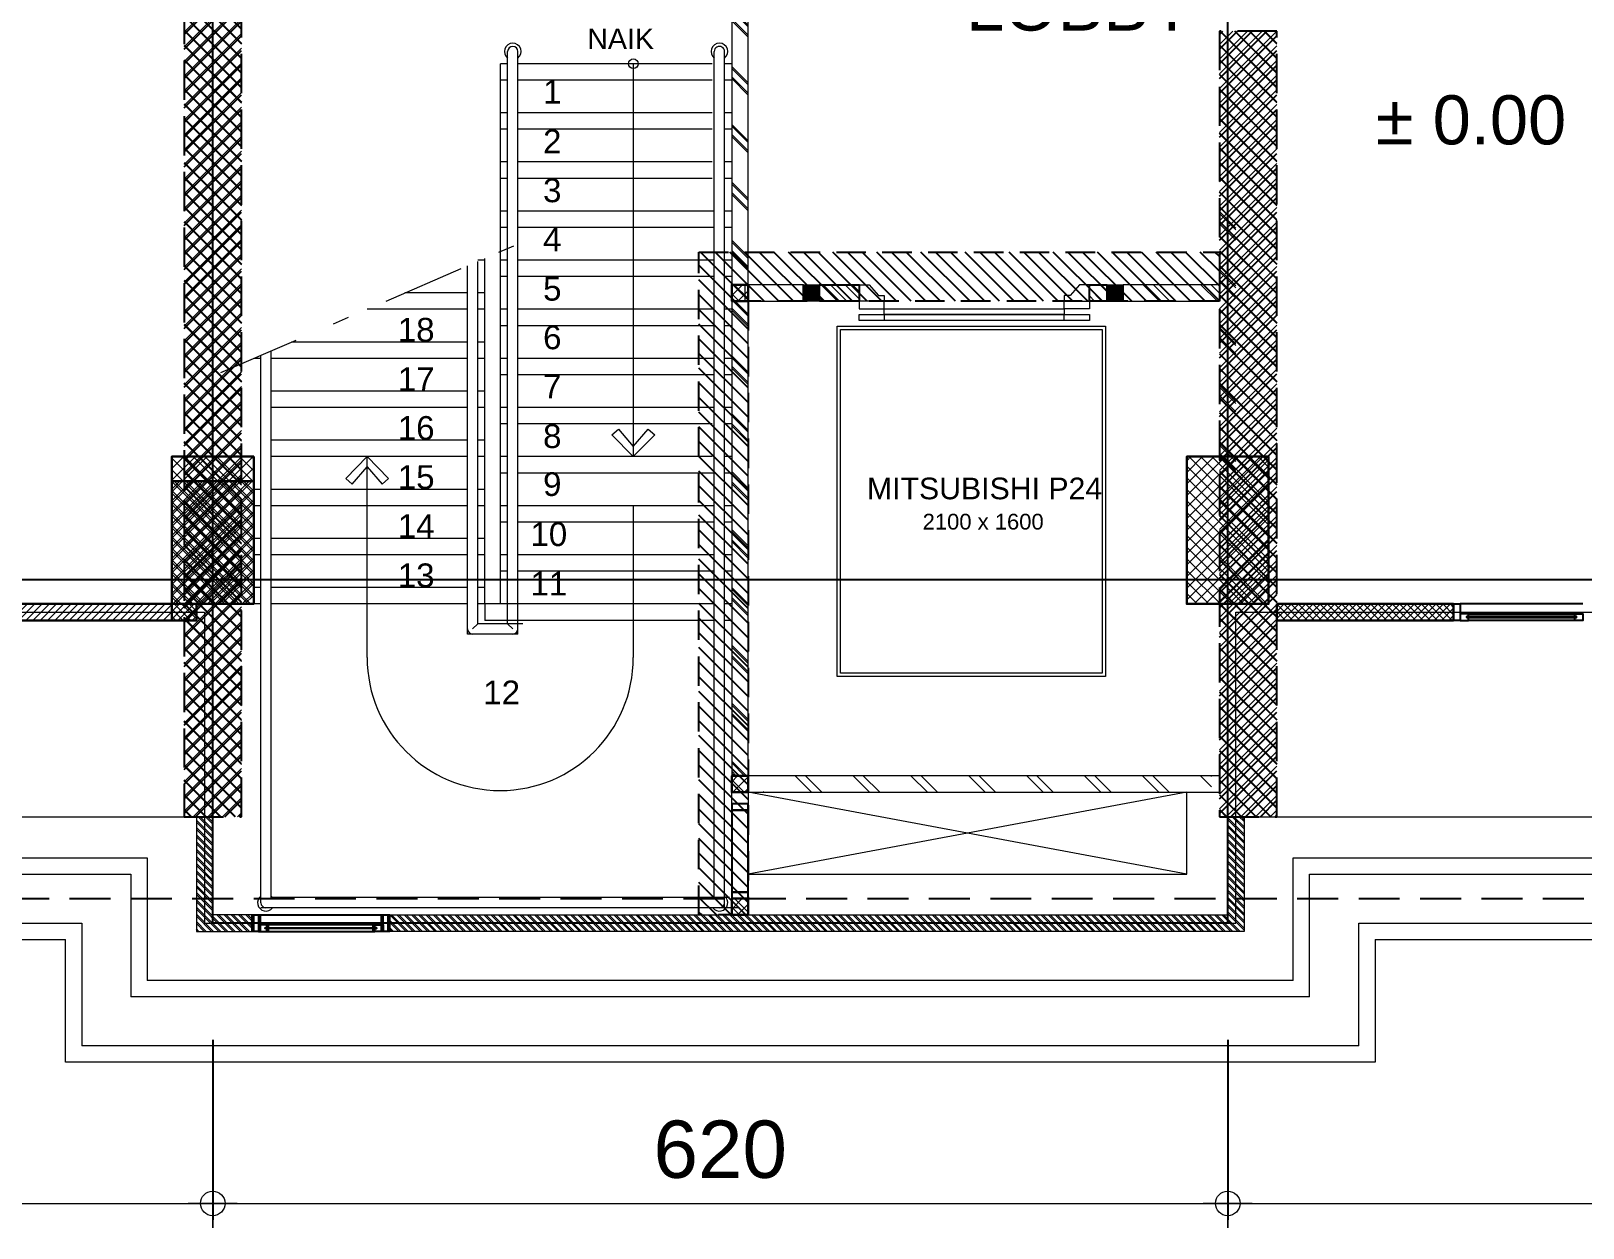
# Model space of a CAD drawing. Header units: inches. Extents: x -1 to 125, y -2 to 87.
# Drawn here: x 20.39 to 29.87, y 12.75 to 20.07 of the extents above; entities that cross this region are included whole.
import ezdxf
from ezdxf.enums import TextEntityAlignment as Align

# ---------------------------------------------------------------- set-up
doc = ezdxf.new("R2010")
doc.units = ezdxf.units.IN
doc.header["$MEASUREMENT"] = 0
for name, pattern in [('$0$HIDDEN', [0.375, 0.25, -0.125]), ('ACAD_ISO02W100', [15, 12, -3]), ('DASHDOT', [1, 0.5, -0.25, 0, -0.25])]:
    doc.linetypes.add(name, pattern=pattern)
doc.layers.get('defpoints').update_dxf_attribs({"color": 1})
for name, color, linetype, lineweight in [('ars', 11, 'Continuous', 0), ('ars @ 1', 11, 'Continuous', 0), ('ARSIR @ 1', 31, 'Continuous', 5), ('ARSIR KOLOM @ 1', 8, 'Continuous', 13), ('KOL', 1, 'Continuous', 30), ('KOLOM', 4, 'Continuous', 9), ('lan', 7, 'Continuous', 15), ('LIFT', 15, 'Continuous', 15), ('NOT', 7, 'Continuous', 20), ('SANITAIR', 15, 'Continuous', 9), ('Stair', 7, 'Continuous', 15), ('tem', 5, 'Continuous', 20), ('u', 6, 'Continuous', 20)]:
    doc.layers.add(name, color=color, linetype=linetype, lineweight=lineweight)
doc.layers.add('as', color=1, linetype='Continuous', plot=False)
doc.layers.add('dinding', color=3, linetype='Continuous')
doc.layers.add('Kusen', color=30, linetype='Continuous')
doc.layers.add('POLYLINE TPAK', color=4, linetype='Continuous', lineweight=20, plot=False)
doc.styles.add('RM25', font='arial.ttf')
doc.styles.get("Standard").update_dxf_attribs({"font": 'arial.ttf'})
doc.dimstyles.new('sk-100', dxfattribs={"dimtxt": 0.35, "dimasz": 0.15, "dimexe": 0.1, "dimexo": 0, "dimgap": 0.15, "dimtad": 1, "dimdec": 0, "dimlfac": 100, "dimzin": 0, "dimdsep": 46, "dimtxsty": 'Standard', "dimblk": 'BULAT', "dimcen": 0.09, "dimclrd": 256, "dimclre": 256, "dimclrt": 256, "dimadec": 0, "dimazin": 0, "dimtfac": 1, "dimtdec": 0, "dimtofl": 0, "dimtmove": 0, "dimatfit": 3, "dimldrblk": 'BULAT', "dimfxl": 1, "dimtolj": 1, "dimtzin": 0, "dimlwd": -1, "dimarcsym": 0})
pattern_1 = [(225, (0.55, -51.300008), (0.022097087, -0.022097087), [])]

# ---------------------------------------------------------------- blocks, each defined once
blk = doc.blocks.new('BULAT')
for p, q in [((0, -1), (0, 1)), ((-1, 0), (1, 0))]:
    blk.add_line(p, q)
blk.add_circle((0, 0), 0.5)
blk = doc.blocks.new('*D43')
at = {"layer": 'defpoints', "color": 0}
for p in [(15.3023, 13.9042), (21.5023, 13.9042), (21.5023, 12.9042)]:
    blk.add_point(p, dxfattribs=at)
at = {"layer": 'u', "lineweight": -2}
for p, q in [((15.3023, 13.9042), (15.3023, 12.8042)), ((21.5023, 13.9042), (21.5023, 12.8042))]:
    blk.add_line(p, q, dxfattribs=at)
at = {"layer": 'u'}
blk.add_line((15.4523, 12.9042), (21.3523, 12.9042), dxfattribs=at)
at = {"layer": 'u', "xscale": 0.15, "yscale": 0.15, "zscale": 0.15, "rotation": 180}
blk.add_blockref('BULAT', (15.3023, 12.9042), dxfattribs=at)
at = {"layer": 'u', "xscale": 0.15, "yscale": 0.15, "zscale": 0.15}
blk.add_blockref('BULAT', (21.5023, 12.9042), dxfattribs=at)
at = {"layer": 'u', "insert": (18.4023, 13.2329), "char_height": 0.35, "attachment_point": 5}
blk.add_mtext('\\A1;620', dxfattribs=at)
blk = doc.blocks.new('*D44')
at = {"layer": 'defpoints', "color": 0}
for p in [(21.5023, 13.9042), (27.7023, 13.9042), (27.7023, 12.9042)]:
    blk.add_point(p, dxfattribs=at)
at = {"layer": 'u', "lineweight": -2}
for p, q in [((21.5023, 13.9042), (21.5023, 12.8042)), ((27.7023, 13.9042), (27.7023, 12.8042))]:
    blk.add_line(p, q, dxfattribs=at)
at = {"layer": 'u'}
blk.add_line((21.6523, 12.9042), (27.5523, 12.9042), dxfattribs=at)
at = {"layer": 'u', "xscale": 0.15, "yscale": 0.15, "zscale": 0.15, "rotation": 180}
blk.add_blockref('BULAT', (21.5023, 12.9042), dxfattribs=at)
at = {"layer": 'u', "xscale": 0.15, "yscale": 0.15, "zscale": 0.15}
blk.add_blockref('BULAT', (27.7023, 12.9042), dxfattribs=at)
at = {"layer": 'u', "insert": (24.6023, 13.2329), "char_height": 0.35, "attachment_point": 5}
blk.add_mtext('\\A1;620', dxfattribs=at)
blk = doc.blocks.new('*D45')
at = {"layer": 'defpoints', "color": 0}
for p in [(27.7023, 13.9042), (33.9023, 13.9042), (33.9023, 12.9042)]:
    blk.add_point(p, dxfattribs=at)
at = {"layer": 'u', "lineweight": -2}
for p, q in [((27.7023, 13.9042), (27.7023, 12.8042)), ((33.9023, 13.9042), (33.9023, 12.8042))]:
    blk.add_line(p, q, dxfattribs=at)
at = {"layer": 'u'}
blk.add_line((27.8523, 12.9042), (33.7523, 12.9042), dxfattribs=at)
at = {"layer": 'u', "xscale": 0.15, "yscale": 0.15, "zscale": 0.15, "rotation": 180}
blk.add_blockref('BULAT', (27.7023, 12.9042), dxfattribs=at)
at = {"layer": 'u', "xscale": 0.15, "yscale": 0.15, "zscale": 0.15}
blk.add_blockref('BULAT', (33.9023, 12.9042), dxfattribs=at)
at = {"layer": 'u', "insert": (30.8023, 13.2329), "char_height": 0.35, "attachment_point": 5}
blk.add_mtext('\\A1;620', dxfattribs=at)
blk = doc.blocks.new('k3')
at = {"layer": 'ars'}
h = blk.add_hatch(dxfattribs=at)
h.set_pattern_fill('_USER', color=256, scale=0.05, angle=45, double=1, pattern_type=0)
h.set_pattern_definition([(45, (0, -5.05), (-0.03535534, 0.03535534), []), (135, (0, -5.05), (-0.03535534, -0.03535534), [])])
h.paths.add_polyline_path([(-0.25, -0.45), (0.25, -0.45), (0.25, 0.45), (-0.25, 0.45)])
at = {"layer": 'KOL'}
blk.add_lwpolyline([(-0.25, -0.45), (0.25, -0.45), (0.25, 0.45), (-0.25, 0.45)], close=True, dxfattribs=at)
blk = doc.blocks.new('T. J2')
at = {"layer": 'Kusen'}
for p, q in [((-0.3692, 0.1), (0.2808, 0.1)), ((-0.4192, 0), (0.3308, 0)), ((0.2808, 0.06), (-0.3692, 0.06))]:
    blk.add_line(p, q, dxfattribs=at)
for points in [[(-0.4592, 0), (-0.4192, 0), (-0.4192, 0.1), (-0.4592, 0.1)], [(0.3308, 0), (0.3708, 0), (0.3708, 0.1), (0.3308, 0.1)]]:
    blk.add_lwpolyline(points, close=True, dxfattribs=at)
for points in [[(-0.3692, 0.0775), (-0.3692, 0.06), (-0.4192, 0.06), (-0.4192, 0.1), (-0.3692, 0.1), (-0.3692, 0.0825), (-0.3792, 0.0825), (-0.3792, 0.0775), (-0.3692, 0.0775)], [(0.2808, 0.0775), (0.2808, 0.06), (0.3308, 0.06), (0.3308, 0.1), (0.2808, 0.1), (0.2808, 0.0825), (0.2908, 0.0825), (0.2908, 0.0775), (0.2808, 0.0775)]]:
    blk.add_lwpolyline(points, dxfattribs=at)
at = {"layer": 'Kusen', "color": 141}
blk.add_lwpolyline([(-0.3792, 0.0775), (0.2908, 0.0775), (0.2908, 0.0825), (-0.3792, 0.0825)], close=True, dxfattribs=at)
blk = doc.blocks.new("k3'")
at = {"layer": 'ars'}
h = blk.add_hatch(dxfattribs=at)
h.set_pattern_fill('_USER', color=256, scale=0.05, angle=45, double=1, pattern_type=0)
h.set_pattern_definition([(45, (0, -4.975), (-0.03535534, 0.03535534), []), (135, (0, -4.975), (-0.03535534, -0.03535534), [])])
h.paths.add_polyline_path([(-0.25, -0.375), (0.25, -0.375), (0.25, 0.375), (-0.25, 0.375)])
at = {"layer": 'KOL'}
blk.add_lwpolyline([(-0.25, -0.375), (0.25, -0.375), (0.25, 0.375), (-0.25, 0.375)], close=True, dxfattribs=at)
blk = doc.blocks.new('P.SHAFT')
for points in [[(-0.05, 0.54), (-0.05, 0.58), (0.05, 0.58), (0.05, 0.54)], [(-0.05, 0.04), (-0.05, 0.54), (0.05, 0.54), (0.05, 0.04)], [(-0.05, 0), (-0.05, 0.04), (0.05, 0.04), (0.05, 0)]]:
    blk.add_lwpolyline(points, close=True)
blk = doc.blocks.new('K 10.10')
at = {"layer": 'ars'}
h = blk.add_hatch(dxfattribs=at)
h.set_pattern_fill('_USER', color=256, scale=0.05, angle=45, double=1, pattern_type=0)
h.set_pattern_definition([(45, (0, 0), (-0.035355339, 0.035355339), []), (135, (0, 0), (-0.035355339, -0.035355339), [])])
h.paths.add_polyline_path([(1560.5383, 1380.4069), (1560.6383, 1380.4069), (1560.6383, 1380.5069), (1560.5383, 1380.5069)])
at = {"layer": 'KOL'}
blk.add_lwpolyline([(1560.5383, 1380.4069), (1560.6383, 1380.4069), (1560.6383, 1380.5069), (1560.5383, 1380.5069)], close=True, dxfattribs=at)
blk = doc.blocks.new('KLOPRAK-10')
at = {"layer": 'ARSIR KOLOM @ 1'}
blk.add_hatch(color=256, dxfattribs=at).paths.add_polyline_path([(390.0148, -20.5752), (390.1148, -20.5752), (390.1148, -20.4752), (390.0148, -20.4752)])
at = {"layer": 'as'}
blk.add_line((390.1148, -20.4752), (390.0148, -20.5752), dxfattribs=at)
blk.add_lwpolyline([(390.0148, -20.4752), (390.1148, -20.5752)], dxfattribs=at)
at = {"layer": 'KOLOM'}
blk.add_lwpolyline([(390.0148, -20.5752), (390.1148, -20.5752), (390.1148, -20.4752), (390.0148, -20.4752)], close=True, dxfattribs=at)
blk = doc.blocks.new('T.DAR')
at = {"layer": 'ars'}
h = blk.add_hatch(dxfattribs=at)
h.set_pattern_fill('ANSI31', color=256, scale=0.25, style=0)
h.set_pattern_definition(pattern_1)
h.paths.add_polyline_path([(0.2, 7), (0.3, 7), (0.3, 7.6), (0.55, 7.6), (0.55, 7.7), (0.2, 7.7)])
h = blk.add_hatch(dxfattribs=at)
h.set_pattern_fill('ANSI31', color=256, scale=0.25, style=0)
h.set_pattern_definition(pattern_1)
edge = h.paths.add_edge_path()
edge.add_line((0.2, 7), (0.2, 7.7))
edge.add_line((0.2, 7.7), (0.55, 7.7))
edge.add_line((0.55, 7.7), (0.55, 7.6))
edge.add_line((0.55, 7.6), (0.3, 7.6))
edge.add_line((0.3, 7.6), (0.3, 7))
edge.add_line((0.3, 7), (0.2, 7))
h = blk.add_hatch(dxfattribs=at)
h.set_pattern_fill('ANSI31', color=256, scale=0.25, style=0)
h.set_pattern_definition([(225, (6.599998, -51.300008), (0.022097087, -0.022097087), [])])
h.paths.add_polyline_path([(6.5, 7), (6.6, 7), (6.6, 7.7), (1.38, 7.7), (1.38, 7.6), (6.5, 7.6)])
h = blk.add_hatch(dxfattribs=at)
h.set_pattern_fill('ANSI37', color=256, scale=0.02, style=0)
h.set_pattern_definition([(45, (268.691906, -190.19392), (-0.044901281, 0.044901281), []), (135, (268.691906, -190.19392), (-0.044901281, -0.044901281), [])])
h.paths.add_polyline_path([(0.475, 0), (0.125, 0), (0.125, 7), (0.4753, 7)])
h = blk.add_hatch(dxfattribs=at)
h.set_pattern_fill('ANSI37', color=256, scale=0.02, style=0)
h.set_pattern_definition([(45, (6.5, -8e-06), (-0.0449013, 0.0449013), []), (135, (6.5, -8e-06), (-0.0449013, -0.0449013), [])])
h.paths.add_polyline_path([(6.45, 2.2), (6.8, 2.2), (6.8, 7), (6.45, 7)])
h = blk.add_hatch(dxfattribs=at)
h.set_pattern_fill('TEMBOK', color=256, scale=0.25)
h.set_pattern_definition([(45, (6.5, -51.72), (-0.1767767, 0.1767767), []), (45, (6.5625, -51.72), (-0.1767767, 0.1767767), [])])
h.paths.add_polyline_path([(6.55, 3.17), (6.45, 3.17), (6.45, 4.95), (6.55, 4.95)])
h = blk.add_hatch(dxfattribs=at)
h.set_pattern_fill('TEMBOK', color=256, scale=0.25)
h.set_pattern_definition([(45, (0.71143, -49.94), (-0.1767767, 0.1767767), []), (45, (0.77393, -49.94), (-0.1767767, 0.1767767), [])])
h.paths.add_polyline_path([(5.8614, 3.75), (6.45, 3.75), (6.45, 3.85), (5.8614, 3.85)])
at = {"layer": 'ars @ 1'}
h = blk.add_hatch(dxfattribs=at)
h.set_pattern_fill('TEMBOK', color=256, scale=0.25)
h.set_pattern_definition([(45, (33.3, 5.805), (-0.1767767, 0.1767767), []), (45, (33.3625, 5.805), (-0.1767767, 0.1767767), [])])
h.paths.add_polyline_path([(6.4, 6.85), (6.4, 6.75), (3.6622, 6.75), (3.6622, 6.85)])
h = blk.add_hatch(dxfattribs=at)
h.set_pattern_fill('TEMBOK', color=256, scale=0.25)
h.set_pattern_definition([(45, (1583.11878, -452.5532), (-0.176776695, 0.176776695), []), (45, (1583.18128, -452.5532), (-0.176776695, 0.176776695), [])])
h.paths.add_polyline_path([(3.57, 1.2), (3.47, 1.2), (3.47, 6.75), (3.57, 6.75)])
at = {"layer": 'ARSIR @ 1'}
h = blk.add_hatch(dxfattribs=at)
h.set_pattern_fill('ANSI32', color=256, scale=0.01, style=0, double=1)
h.set_pattern_definition([(45, (0.79921, 3.74999), (0.067352, -0.067352), []), (45, (0.79921, 3.79489), (0.067352, -0.067352), [])])
h.paths.add_polyline_path([(4.0064, 3.85), (4.0064, 3.75), (4.249, 3.75), (4.249, 3.85)])
h = blk.add_hatch(dxfattribs=at)
h.set_pattern_fill('ANSI32', color=256, scale=0.01, style=0, double=1)
h.set_pattern_definition([(45, (2.49209, 3.74999), (0.067352, -0.067352), []), (45, (2.49209, 3.79489), (0.067352, -0.067352), [])])
h.paths.add_polyline_path([(5.6547, 3.85), (5.6547, 3.75), (5.7614, 3.75), (5.7614, 3.85)])
at = {"layer": 'defpoints', "color": 3, "linetype": 'ACAD_ISO02W100', "ltscale": 0.015}
blk.add_lwpolyline([(6.45, 3.55), (6.45, 3.85), (3.57, 3.85), (3.57, 7.6), (3.57, 7.6), (3.27, 7.6), (3.27, 3.55), (6.45, 3.55)], dxfattribs=at)
at = {"layer": 'dinding'}
for points in [[(4.0064, 3.85), (4.0064, 3.75), (4.249, 3.75), (4.249, 3.85)], [(5.6547, 3.85), (5.6547, 3.75), (5.7614, 3.75), (5.7614, 3.85)]]:
    blk.add_lwpolyline(points, close=True, dxfattribs=at)
at = {"layer": 'KOLOM', "linetype": 'ACAD_ISO02W100', "ltscale": 0.02}
for points in [[(0.475, 0), (0.125, 0), (0.1251, 7), (0.4751, 7)], [(6.8, 2.2), (6.45, 2.2), (6.45, 7), (6.8, 7)]]:
    blk.add_lwpolyline(points, close=True, dxfattribs=at)
at = {"layer": 'lan', "linetype": 'Continuous'}
for p, q in [((3.57, 7.35), (6.25, 7.35)), ((6.25, 7.35), (6.25, 6.85))]:
    blk.add_line(p, q, dxfattribs=at)
for points in [[(6.25, 7.35), (3.57, 6.85)], [(6.25, 6.85), (3.57, 7.35)]]:
    blk.add_lwpolyline(points, dxfattribs=at)
at = {"layer": 'LIFT'}
for points in [[(4.1139, 4.0029), (5.7539, 4.0029), (5.7539, 6.1429), (4.1139, 6.1429)], [(4.1339, 4.0229), (5.7339, 4.0229), (5.7339, 6.1229), (4.1339, 6.1229)], [(4.249, 3.9323), (5.6547, 3.9323), (5.6547, 3.9676), (4.249, 3.9676)], [(4.249, 3.9323), (4.4018, 3.9323), (4.4018, 3.9676), (4.249, 3.9676)], [(4.4018, 3.85), (4.249, 3.85), (4.249, 3.897), (4.4018, 3.897)], [(4.4018, 3.897), (5.5018, 3.897), (5.5018, 3.9323), (4.4018, 3.9323)], [(5.5018, 3.9323), (5.6547, 3.9323), (5.6547, 3.9676), (5.5018, 3.9676)], [(5.5018, 3.85), (5.6547, 3.85), (5.6547, 3.897), (5.5018, 3.897)]]:
    blk.add_lwpolyline(points, close=True, dxfattribs=at)
for points in [[(4.249, 3.85), (4.249, 3.75), (4.3092, 3.75), (4.3666, 3.8147), (4.4018, 3.8147), (4.4018, 3.85), (4.249, 3.85)], [(5.6547, 3.85), (5.6547, 3.75), (5.5945, 3.75), (5.5371, 3.8147), (5.5018, 3.8147), (5.5018, 3.85), (5.6547, 3.85)]]:
    blk.add_lwpolyline(points, dxfattribs=at)
at = {"layer": 'tem'}
blk.add_lwpolyline([(0.2, 7), (0.2, 7.7), (0.55, 7.7), (0.55, 7.6), (0.3, 7.6), (0.3, 7), (0.2, 7)], dxfattribs=at)
blk.add_lwpolyline([(0.2, 7), (0.2, 7.7), (0.55, 7.7), (0.55, 7.6), (0.3, 7.6), (0.3, 7), (0.2, 7)], dxfattribs=at)
for points in [[(1.38, 7.7), (1.38, 7.6), (6.5, 7.6), (6.5, 7), (6.6, 7), (6.6, 7.7)], [(3.57, 6.92), (3.47, 6.92), (3.47, 6.85), (3.57, 6.85)], [(6.45, 6.85), (6.45, 6.75), (3.57, 6.75), (3.57, 6.85)], [(3.57, 1.2), (3.47, 1.2), (3.47, 6.75), (3.57, 6.75)], [(3.57, 3.75), (3.57, 3.85), (3.9064, 3.85), (3.9064, 3.75)], [(5.8614, 3.75), (5.8614, 3.85), (6.45, 3.85), (6.45, 3.75)]]:
    blk.add_lwpolyline(points, close=True, dxfattribs=at)
at = {"color": 2}
for p in [(-386.1084, 24.3252), (-384.2534, 24.3252)]:
    blk.add_blockref('KLOPRAK-10', p, dxfattribs=at)
at = {"layer": 'KOL', "xscale": -1, "rotation": 180}
blk.add_blockref("k3'", (0.3, 5.325), dxfattribs=at)
blk.add_blockref("k3'", (0.3, 5.325), dxfattribs=at)
at = {"layer": 'KOLOM', "extrusion": (0, 0, -1), "xscale": -1, "zscale": -1, "rotation": 180}
for p in [(-1564.1083, 1388.0069), (-1564.1083, 1387.2569), (-1564.1083, 1384.2569)]:
    blk.add_blockref('K 10.10', p, dxfattribs=at)
at = {"layer": 'Kusen'}
blk.add_blockref('T. J2', (0.9992, 7.6), dxfattribs=at)
blk.add_blockref('T. J2', (0.9992, 7.6), dxfattribs=at)
at = {"layer": 'Kusen', "color": 2, "rotation": 179.9999772094499}
blk.add_blockref('P.SHAFT', (3.52, 7.5), dxfattribs=at)
blk = doc.blocks.new('A-DAS')
at = {"layer": 'ars'}
h = blk.add_hatch(dxfattribs=at)
h.set_pattern_fill('TEMBOK', color=256, scale=0.25)
h.set_pattern_definition([(315, (-25.4, 59.92), (-0.1767767, -0.1767767), []), (315, (-25.3375, 59.92), (-0.1767767, -0.1767767), [])])
h.paths.add_polyline_path([(-25.35, 5.03), (-25.45, 5.03), (-25.45, 3.25), (-25.35, 3.25)])
h = blk.add_hatch(dxfattribs=at)
h.set_pattern_fill('ANSI31', color=256, scale=0.25, angle=180, style=0)
h.set_pattern_definition([(225, (-523.478732, 385.104583), (0.0220970869, -0.0220970869), [])])
h.paths.add_polyline_path([(-31.7, 2.5), (-31.7, 2.4), (-35.88, 2.4), (-35.88, 2.5)])
h = blk.add_hatch(dxfattribs=at)
h.set_pattern_fill('ANSI31', color=256, scale=0.01, style=0)
h.set_pattern_definition([(315, (-47.15, 2.5), (-0.02245064, -0.02245064), [])])
h.paths.add_polyline_path([(-31.85, 2.5), (-31.7, 2.5), (-31.7, 2.4), (-31.85, 2.4)])
h = blk.add_hatch(dxfattribs=at)
h.set_pattern_fill('ANSI31', color=256, scale=0.25, angle=180, style=0)
h.set_pattern_definition([(225, (-513.018732, 385.104583), (0.0220970869, -0.0220970869), [])])
h.paths.add_polyline_path([(-25.1, 2.5), (-25.1, 2.4), (-24.02, 2.4), (-24.02, 2.5)])
h = blk.add_hatch(dxfattribs=at)
h.set_pattern_fill('ANSI31', color=256, scale=0.25, angle=180, style=0)
h.set_pattern_definition([(135, (-513.018732, -324.574585), (0.0220970869, 0.0220970869), [])])
h.paths.add_polyline_path([(-25.1, 2.5), (-25.1, 2.4), (-24.02, 2.4), (-24.02, 2.5)])
h = blk.add_hatch(dxfattribs=at)
h.set_pattern_fill('ANSI31', color=256, scale=0.25, style=0)
h.set_pattern_definition([(135, (-31.35, 59.5), (0.022097087, 0.022097087), [])])
edge = h.paths.add_edge_path()
edge.add_line((-31.6999, 1.2), (-31.7, 0.5))
edge.add_line((-31.7, 0.5), (-31.35, 0.5))
edge.add_line((-31.35, 0.5), (-31.35, 0.6))
edge.add_line((-31.35, 0.6), (-31.6, 0.6))
edge.add_line((-31.6, 0.6), (-31.5999, 1.2))
edge.add_line((-31.5999, 1.2), (-31.6999, 1.2))
h = blk.add_hatch(dxfattribs=at)
h.set_pattern_fill('ANSI31', color=256, scale=0.25, style=0)
h.set_pattern_definition([(135, (-25.300002, 59.5), (0.022097087, 0.022097087), [])])
h.paths.add_polyline_path([(-25.4, 1.2), (-25.3, 1.2), (-25.3, 0.5), (-30.52, 0.5), (-30.52, 0.6), (-25.4, 0.6)])
at = {"layer": 'ars @ 1'}
h = blk.add_hatch(dxfattribs=at)
h.set_pattern_fill('TEMBOK', color=256, scale=0.25)
h.set_pattern_definition([(315, (1551.21878, 460.7532), (-0.176776695, -0.176776695), []), (315, (1551.28128, 460.7532), (-0.176776695, -0.176776695), [])])
h.paths.add_polyline_path([(-28.33, 7), (-28.43, 7), (-28.43, 1.45), (-28.33, 1.45)])
at = {"layer": 'ars'}
for p, q in [((-29.7988, 2.3788), (-29.7988, 5.875)), ((-29.7363, 2.3163), (-29.7363, 5.875)), ((-28.5363, 3.6054), (-28.5363, 5.8754)), ((-28.4738, 0.8938), (-28.4738, 5.875)), ((-29.7988, 5.7), (-29.8425, 5.7)), ((-28.5484, 5.7), (-29.7363, 5.7)), ((-28.43, 5.7), (-28.4738, 5.7)), ((-28.43, 5.7), (-28.4738, 5.7)), ((-29.7988, 5.4), (-29.8425, 5.4)), ((-28.5484, 5.4), (-29.7363, 5.4)), ((-28.43, 5.4), (-28.4738, 5.4)), ((-28.43, 5.4), (-28.4738, 5.4)), ((-29.7988, 5.1), (-29.8425, 5.1)), ((-28.5484, 5.1), (-29.7363, 5.1)), ((-28.43, 5.1), (-28.4738, 5.1)), ((-28.43, 5.1), (-28.4738, 5.1)), ((-29.7988, 3.0676), (-29.7988, 4.9438)), ((-29.7363, 3.0947), (-29.7363, 4.975)), ((-28.4738, 3.6325), (-28.4738, 4.975)), ((-28.4738, 3.6325), (-28.4738, 4.975)), ((-29.7988, 4.8), (-29.8425, 4.8)), ((-29.7988, 4.8), (-29.8425, 4.8)), ((-28.5484, 4.8), (-29.7363, 4.8)), ((-28.5363, 4.8), (-29.7363, 4.8)), ((-28.43, 4.8), (-28.4738, 4.8)), ((-28.43, 4.8), (-28.4738, 4.8)), ((-28.43, 4.8), (-28.4738, 4.8)), ((-28.43, 4.8), (-28.4738, 4.8)), ((-30.0437, 2.3163), (-30.0437, 4.5654)), ((-30.0437, 2.3475), (-30.0437, 4.5654)), ((-29.9812, 2.3788), (-29.9812, 4.5925)), ((-29.9812, 2.3788), (-29.9812, 4.5925)), ((-29.7988, 4.5), (-29.8425, 4.5)), ((-29.7988, 4.5), (-29.8425, 4.5)), ((-28.5484, 4.5), (-29.7363, 4.5)), ((-28.5363, 4.5), (-29.7363, 4.5)), ((-28.43, 4.5), (-28.4738, 4.5)), ((-28.43, 4.5), (-28.4738, 4.5)), ((-28.43, 4.5), (-28.4738, 4.5)), ((-28.43, 4.5), (-28.4738, 4.5)), ((-30.0437, 4.4), (-30.4259, 4.4)), ((-30.0437, 4.4), (-30.4259, 4.4)), ((-29.9375, 4.4), (-29.9812, 4.4)), ((-29.9375, 4.4), (-29.9812, 4.4)), ((-29.7988, 4.2), (-29.8425, 4.2)), ((-29.7988, 4.2), (-29.8425, 4.2)), ((-28.5484, 4.2), (-29.7363, 4.2)), ((-28.5363, 4.2), (-29.7363, 4.2)), ((-28.43, 4.2), (-28.4738, 4.2)), ((-28.43, 4.2), (-28.4738, 4.2)), ((-28.43, 4.2), (-28.4738, 4.2)), ((-28.43, 4.2), (-28.4738, 4.2)), ((-30.0437, 4.1), (-31.119, 4.1)), ((-30.0437, 4.1), (-31.119, 4.1)), ((-29.9375, 4.1), (-29.9812, 4.1)), ((-29.9375, 4.1), (-29.9812, 4.1)), ((-31.3062, 0.675), (-31.3062, 4.0189)), ((-31.2437, 0.7063), (-31.2437, 4.046)), ((-29.7988, 3.9), (-29.8425, 3.9)), ((-29.7988, 3.9), (-29.8425, 3.9)), ((-28.5484, 3.9), (-29.7363, 3.9)), ((-28.5363, 3.9), (-29.7363, 3.9)), ((-28.43, 3.9), (-28.4738, 3.9)), ((-28.43, 3.9), (-28.4738, 3.9)), ((-28.43, 3.9), (-28.4738, 3.9)), ((-28.43, 3.9), (-28.4738, 3.9)), ((-30.0437, 3.8), (-31.2437, 3.8)), ((-30.0437, 3.8), (-31.2437, 3.8)), ((-29.9375, 3.8), (-29.9812, 3.8)), ((-29.9375, 3.8), (-29.9812, 3.8)), ((-28.5363, 0.7062), (-28.5363, 3.7554)), ((-28.4738, 0.6437), (-28.4738, 3.7825)), ((-29.7988, 3.6), (-29.8425, 3.6)), ((-29.7988, 3.6), (-29.8425, 3.6)), ((-28.5484, 3.6), (-29.7363, 3.6)), ((-28.5688, 3.6), (-29.7363, 3.6)), ((-28.43, 3.6), (-28.4738, 3.6)), ((-28.43, 3.6), (-28.4738, 3.6)), ((-30.0437, 3.5), (-31.2437, 3.5)), ((-30.0437, 3.5), (-31.2437, 3.5)), ((-29.9375, 3.5), (-29.9812, 3.5)), ((-29.9375, 3.5), (-29.9812, 3.5)), ((-29.7988, 3.3), (-29.8425, 3.3)), ((-29.7988, 3.3), (-29.8425, 3.3)), ((-28.5484, 3.3), (-29.7363, 3.3)), ((-29.2619, 3.3), (-29.7363, 3.3)), ((-28.5363, 3.3), (-28.5488, 3.3)), ((-28.43, 3.3), (-28.4738, 3.3)), ((-28.43, 3.3), (-28.4738, 3.3)), ((-28.43, 3.3), (-28.4738, 3.3)), ((-28.43, 3.3), (-28.4738, 3.3)), ((-31.3062, 3.2), (-31.35, 3.2)), ((-30.0437, 3.2), (-31.2437, 3.2)), ((-30.0437, 3.2), (-31.2437, 3.2)), ((-29.9375, 3.2), (-29.9812, 3.2)), ((-29.9375, 3.2), (-29.9812, 3.2)), ((-29.7988, 3), (-29.8425, 3)), ((-28.5484, 3), (-29.7363, 3)), ((-28.5363, 3), (-29.3541, 3)), ((-28.43, 3), (-28.4738, 3)), ((-28.43, 3), (-28.4738, 3)), ((-28.43, 3), (-28.4738, 3)), ((-28.43, 3), (-28.4738, 3)), ((-31.3062, 2.9), (-31.35, 2.9)), ((-30.0437, 2.9), (-31.2437, 2.9)), ((-30.0437, 2.9), (-31.2437, 2.9)), ((-29.9375, 2.9), (-29.9812, 2.9)), ((-29.9375, 2.9), (-29.9812, 2.9)), ((-29.7988, 2.3788), (-29.7988, 2.7676)), ((-29.7363, 2.3475), (-29.7363, 2.7947)), ((-29.7988, 2.7), (-29.8425, 2.7)), ((-29.7988, 2.7), (-29.8425, 2.7)), ((-28.5484, 2.7), (-29.7363, 2.7)), ((-28.5363, 2.7), (-29.7363, 2.7)), ((-28.43, 2.7), (-28.4738, 2.7)), ((-28.43, 2.7), (-28.4738, 2.7)), ((-28.43, 2.7), (-28.4738, 2.7)), ((-28.43, 2.7), (-28.4738, 2.7)), ((-31.3062, 2.6), (-31.35, 2.6)), ((-31.3062, 2.6), (-31.35, 2.6)), ((-30.0437, 2.6), (-31.2437, 2.6)), ((-30.0437, 2.6), (-31.2437, 2.6)), ((-29.9375, 2.6), (-29.9812, 2.6)), ((-29.9375, 2.6), (-29.9812, 2.6)), ((-29.9375, 2.5), (-29.9375, 2.4)), ((-29.9375, 2.5), (-29.9375, 2.4)), ((-29.7066, 2.3788), (-29.9812, 2.3788)), ((-29.7988, 2.3788), (-29.9812, 2.3788)), ((-29.7066, 2.4), (-29.9375, 2.4)), ((-28.5484, 2.4), (-29.7363, 2.4)), ((-28.5363, 2.4), (-29.7363, 2.4)), ((-28.43, 2.4), (-28.4738, 2.4)), ((-28.43, 2.4), (-28.4738, 2.4)), ((-28.43, 2.4), (-28.4738, 2.4)), ((-28.43, 2.4), (-28.4738, 2.4)), ((-29.7363, 2.3163), (-30.0437, 2.3163)), ((-29.7675, 2.3163), (-30.0125, 2.3163)), ((-28.4441, 0.7063), (-31.2437, 0.7063)), ((-28.4441, 0.7063), (-31.2437, 0.7063)), ((-28.4441, 0.7063), (-31.2437, 0.7063)), ((-28.5363, 0.7063), (-31.2437, 0.7063)), ((-28.3816, 0.6438), (-31.3062, 0.6438)), ((-28.3816, 0.6438), (-31.3062, 0.6438)), ((-28.4738, 0.6438), (-31.3062, 0.6438)), ((-28.4128, 0.6438), (-31.275, 0.6438))]:
    blk.add_line(p, q, dxfattribs=at)
for points in [[(-29.9812, 2.3788), (-30.0125, 2.3475)], [(-29.7988, 2.3788), (-29.7675, 2.3475)]]:
    blk.add_lwpolyline(points, dxfattribs=at)
for centre, radius, start, end in [((-29.7675, 5.875), 0.0512, 307.57187, 232.42813), ((-29.7675, 5.875), 0.0312, 0, 180), ((-28.505, 5.875), 0.0512, 307.57187, 232.42813), ((-28.505, 5.875), 0.0512, 307.57187, 232.42813), ((-28.505, 5.8752), 0.0313, 359.62426, 180.37574), ((-28.505, 5.8752), 0.0313, 359.62426, 180.37574), ((-30.0125, 2.3475), 0.0312, 180, 270), ((-29.7675, 2.3475), 0.0312, 270, 0), ((-31.275, 0.675), 0.0512, 127.57187, 322.42813), ((-31.275, 0.675), 0.0512, 127.57187, 322.42813), ((-31.275, 0.675), 0.0312, 180, 270), ((-31.275, 0.675), 0.0312, 180, 270), ((-31.275, 0.675), 0.0512, 37.57187, 52.42813), ((-31.275, 0.675), 0.0512, 37.57187, 52.42813), ((-28.505, 0.675), 0.0512, 217.57187, 52.42813), ((-28.505, 0.675), 0.0512, 127.57187, 142.42813), ((-28.505, 0.675), 0.0512, 217.57187, 52.42813), ((-28.505, 0.675), 0.0512, 127.57187, 142.42813), ((-28.505, 0.675), 0.0312, 270, 0), ((-28.505, 0.675), 0.0312, 270, 0)]:
    blk.add_arc(centre, radius, start, end, dxfattribs=at)
at = {"layer": 'as'}
for p, q in [((-31.6, 0.55), (-31.6, 15.75)), ((-25.4, 0.55), (-25.4, 15.75)), ((-37.8, 2.65), (36.6, 2.65)), ((-25.4, 0.55), (-31.6, 0.55))]:
    blk.add_line(p, q, dxfattribs=at)
at = {"layer": 'as', "linetype": '$0$HIDDEN'}
blk.add_line((-37.35, 0.7), (-4.395, 0.7), dxfattribs=at)
at = {"layer": 'KOL'}
for points in [[(-35.88, 2.5), (-31.7, 2.5), (-31.7, 2.4), (-35.88, 2.4)], [(-31.85, 2.5), (-31.7, 2.5), (-31.7, 2.4), (-31.85, 2.4)], [(-25.1, 2.5), (-24.02, 2.5), (-24.02, 2.4), (-25.1, 2.4)], [(-25.1, 2.5), (-24.02, 2.5), (-24.02, 2.4), (-25.1, 2.4)]]:
    blk.add_lwpolyline(points, close=True, dxfattribs=at)
at = {"layer": 'Kusen'}
for p, q in [((-23.23, 2.5), (-23.98, 2.5)), ((-23.93, 2.44), (-23.28, 2.44)), ((-23.28, 2.4), (-23.93, 2.4))]:
    blk.add_line(p, q, dxfattribs=at)
blk.add_lwpolyline([(-23.98, 2.4), (-24.02, 2.4), (-24.02, 2.5), (-23.98, 2.5)], close=True, dxfattribs=at)
blk.add_lwpolyline([(-23.98, 2.4), (-24.02, 2.4), (-24.02, 2.5), (-23.98, 2.5)], close=True, dxfattribs=at)
for points in [[(-23.93, 2.4225), (-23.93, 2.44), (-23.98, 2.44), (-23.98, 2.4), (-23.93, 2.4), (-23.93, 2.4175), (-23.94, 2.4175), (-23.94, 2.4225), (-23.93, 2.4225)], [(-23.93, 2.4225), (-23.93, 2.44), (-23.98, 2.44), (-23.98, 2.4), (-23.93, 2.4), (-23.93, 2.4175), (-23.94, 2.4175), (-23.94, 2.4225), (-23.93, 2.4225)], [(-23.28, 2.4225), (-23.28, 2.44), (-23.23, 2.44), (-23.23, 2.4), (-23.28, 2.4), (-23.28, 2.4175), (-23.27, 2.4175), (-23.27, 2.4225), (-23.28, 2.4225)]]:
    blk.add_lwpolyline(points, dxfattribs=at)
at = {"layer": 'Kusen', "color": 141}
blk.add_lwpolyline([(-23.27, 2.4225), (-23.94, 2.4225), (-23.94, 2.4175), (-23.27, 2.4175)], close=True, dxfattribs=at)
at = {"layer": 'lan'}
for p, q in [((-29.7988, 5.8), (-29.8425, 5.8)), ((-29.8425, 2.5), (-29.8425, 5.8)), ((-28.5484, 5.8), (-29.7363, 5.8)), ((-29.0309, 5.8), (-29.0309, 3.4)), ((-28.43, 5.8), (-28.4738, 5.8)), ((-28.43, 5.8), (-28.4738, 5.8)), ((-29.7988, 5.5), (-29.8425, 5.5)), ((-28.5484, 5.5), (-29.7363, 5.5)), ((-28.43, 5.5), (-28.4738, 5.5)), ((-28.43, 5.5), (-28.4738, 5.5)), ((-29.7988, 5.2), (-29.8425, 5.2)), ((-28.5484, 5.2), (-29.7363, 5.2)), ((-28.43, 5.2), (-28.4738, 5.2)), ((-28.43, 5.2), (-28.4738, 5.2)), ((-29.7988, 4.9), (-29.8425, 4.9)), ((-29.7988, 4.9), (-29.8425, 4.9)), ((-29.8425, 3.0487), (-29.8425, 4.9)), ((-28.5484, 4.9), (-29.7363, 4.9)), ((-28.5363, 4.9), (-29.7363, 4.9)), ((-28.43, 4.9), (-28.4738, 4.9)), ((-28.43, 4.9), (-28.4738, 4.9)), ((-28.43, 4.9), (-28.4738, 4.9)), ((-28.43, 4.9), (-28.4738, 4.9)), ((-29.9375, 4.6), (-29.9812, 4.6)), ((-29.9375, 2.5), (-29.9375, 4.6114)), ((-29.9375, 2.5), (-29.9375, 4.6114)), ((-29.7988, 4.6), (-29.8425, 4.6)), ((-29.7988, 4.6), (-29.8425, 4.6)), ((-28.5484, 4.6), (-29.7363, 4.6)), ((-28.5363, 4.6), (-29.7363, 4.6)), ((-28.43, 4.6), (-28.4738, 4.6)), ((-28.43, 4.6), (-28.4738, 4.6)), ((-28.43, 4.6), (-28.4738, 4.6)), ((-28.43, 4.6), (-28.4738, 4.6)), ((-30.0437, 4.3), (-30.657, 4.3)), ((-30.0437, 4.3), (-30.657, 4.3)), ((-29.9375, 4.3), (-29.9812, 4.3)), ((-29.9375, 4.3), (-29.9812, 4.3)), ((-29.7988, 4.3), (-29.8425, 4.3)), ((-29.7988, 4.3), (-29.8425, 4.3)), ((-28.5484, 4.3), (-29.7363, 4.3)), ((-28.5363, 4.3), (-29.7363, 4.3)), ((-28.43, 4.3), (-28.4738, 4.3)), ((-28.43, 4.3), (-28.4738, 4.3)), ((-28.43, 4.3), (-28.4738, 4.3)), ((-28.43, 4.3), (-28.4738, 4.3)), ((-31.3062, 4), (-31.35, 4)), ((-31.3062, 4), (-31.35, 4)), ((-30.0437, 4), (-31.2437, 4)), ((-30.0437, 4), (-31.2437, 4)), ((-29.9375, 4), (-29.9812, 4)), ((-29.9375, 4), (-29.9812, 4)), ((-29.7988, 4), (-29.8425, 4)), ((-29.7988, 4), (-29.8425, 4)), ((-28.5484, 4), (-29.7363, 4)), ((-28.5363, 4), (-29.7363, 4)), ((-28.43, 4), (-28.4738, 4)), ((-28.43, 4), (-28.4738, 4)), ((-28.43, 4), (-28.4738, 4)), ((-28.43, 4), (-28.4738, 4)), ((-30.0437, 3.7), (-31.2437, 3.7)), ((-30.0437, 3.7), (-31.2437, 3.7)), ((-29.9375, 3.7), (-29.9812, 3.7)), ((-29.9375, 3.7), (-29.9812, 3.7)), ((-29.7988, 3.7), (-29.8425, 3.7)), ((-29.7988, 3.7), (-29.8425, 3.7)), ((-28.5484, 3.7), (-29.7363, 3.7)), ((-28.5363, 3.7), (-29.7363, 3.7)), ((-28.43, 3.7), (-28.4738, 3.7)), ((-28.43, 3.7), (-28.4738, 3.7)), ((-28.43, 3.7), (-28.4738, 3.7)), ((-28.43, 3.7), (-28.4738, 3.7)), ((-30.0437, 3.4), (-31.2437, 3.4)), ((-30.0437, 3.4), (-31.2437, 3.4)), ((-30.657, 2.1734), (-30.657, 3.4)), ((-29.9375, 3.4), (-29.9812, 3.4)), ((-29.9375, 3.4), (-29.9812, 3.4)), ((-29.7988, 3.4), (-29.8425, 3.4)), ((-29.7988, 3.4), (-29.8425, 3.4)), ((-28.5484, 3.4), (-29.7363, 3.4)), ((-29.123, 3.4), (-29.7363, 3.4)), ((-28.43, 3.4), (-28.4738, 3.4)), ((-28.43, 3.4), (-28.4738, 3.4)), ((-28.43, 3.4), (-28.4738, 3.4)), ((-28.43, 3.4), (-28.4738, 3.4)), ((-31.3062, 3.1), (-31.35, 3.1)), ((-30.0437, 3.1), (-31.2437, 3.1)), ((-30.0437, 3.1), (-31.2437, 3.1)), ((-29.9375, 3.1), (-29.9812, 3.1)), ((-29.9375, 3.1), (-29.9812, 3.1)), ((-29.7988, 3.1), (-29.8425, 3.1)), ((-28.5484, 3.1), (-29.7363, 3.1)), ((-28.5363, 3.1), (-29.123, 3.1)), ((-29.0309, 3.1), (-29.0309, 2.1734)), ((-28.43, 3.1), (-28.4738, 3.1)), ((-28.43, 3.1), (-28.4738, 3.1)), ((-28.43, 3.1), (-28.4738, 3.1)), ((-28.43, 3.1), (-28.4738, 3.1)), ((-31.3062, 2.8), (-31.35, 2.8)), ((-31.3062, 2.8), (-31.35, 2.8)), ((-30.0437, 2.8), (-31.2437, 2.8)), ((-30.0437, 2.8), (-31.2437, 2.8)), ((-29.9375, 2.8), (-29.9812, 2.8)), ((-29.9375, 2.8), (-29.9812, 2.8)), ((-29.7988, 2.8), (-29.8425, 2.8)), ((-28.5484, 2.8), (-29.7363, 2.8)), ((-28.5363, 2.8), (-29.7239, 2.8)), ((-28.43, 2.8), (-28.4738, 2.8)), ((-28.43, 2.8), (-28.4738, 2.8)), ((-28.43, 2.8), (-28.4738, 2.8)), ((-28.43, 2.8), (-28.4738, 2.8)), ((-29.8425, 2.5), (-29.8425, 2.7487)), ((-31.3062, 2.5), (-31.35, 2.5)), ((-31.3062, 2.5), (-31.35, 2.5)), ((-30.0437, 2.5), (-31.2437, 2.5)), ((-30.0437, 2.5), (-31.2437, 2.5)), ((-29.7066, 2.5), (-29.9812, 2.5)), ((-29.7066, 2.5), (-29.9812, 2.5)), ((-29.9375, 2.5), (-29.9812, 2.5)), ((-29.7988, 2.5), (-29.8425, 2.5)), ((-28.5484, 2.5), (-29.7363, 2.5)), ((-28.5363, 2.5), (-29.7363, 2.5)), ((-28.43, 2.5), (-28.4738, 2.5)), ((-28.43, 2.5), (-28.4738, 2.5)), ((-28.43, 2.5), (-28.4738, 2.5)), ((-28.43, 2.5), (-28.4738, 2.5)), ((-37.35, 1.2), (-31.7, 1.2)), ((-25.3, 1.2), (24.1, 1.2))]:
    blk.add_line(p, q, dxfattribs=at)
at = {"layer": 'lan', "linetype": 'DASHDOT'}
blk.add_line((-31.55, 3.9134), (-29.7239, 4.7039), dxfattribs=at)
at = {"layer": 'lan', "ltscale": 2}
for points in [[(-28.9395, 3.5679), (-28.9001, 3.5338), (-29.0309, 3.4), (-29.1617, 3.5337), (-29.1223, 3.5678), (-29.0309, 3.4623), (-28.9395, 3.5679)], [(-30.5656, 3.2321), (-30.5262, 3.2662), (-30.657, 3.4), (-30.7878, 3.2663), (-30.7484, 3.2322), (-30.657, 3.3377), (-30.5656, 3.2321)]]:
    blk.add_lwpolyline(points, close=True, dxfattribs=at)
at = {"layer": 'lan'}
blk.add_arc((-29.8439, 2.1734), 0.813, 180, 0, dxfattribs=at)
blk.add_arc((-29.8439, 2.1734), 0.813, 180, 0, dxfattribs=at)
blk.add_arc((-29.8439, 2.1734), 0.813, 180, 0, dxfattribs=at)
at = {"layer": 'POLYLINE TPAK', "color": 3}
blk.add_lwpolyline([(24.15, 58.85), (-25.35, 58.85), (-25.35, 60.75), (-31.65, 60.75), (-31.65, 58.85), (-38.1, 58.85), (-38.1, 45.35), (-7.15, 45.35), (-7.15, 43.3), (-7.15, 15.95), (-38.1, 15.95), (-38.1, 2.45), (-31.65, 2.45), (-31.65, 0.55), (-25.35, 0.55), (-25.35, 2.45), (24.15, 2.45)], dxfattribs=at)
at = {"layer": 'SANITAIR'}
for p, q in [((-37.35, 0.45), (-32.5, 0.45)), ((-32.5, -0.3), (-32.5, 0.45)), ((-24.5, 0.45), (-4.395, 0.45)), ((-24.5, 0.45), (-24.5, -0.3)), ((-25, 0.2), (-32, 0.2)), ((-24.9, 0.1), (-32.1, 0.1)), ((-24.6, -0.2), (-32.4, -0.2)), ((-24.5, -0.3), (-32.5, -0.3))]:
    blk.add_line(p, q, dxfattribs=at)
for points in [[(-31.9221, 19.25), (-40, 19.25), (-40, 3.2, 0.414214), (-37.35, 0.55), (-32.4, 0.55), (-32.4, -0.2)], [(-31.9221, 18.95), (-39.7, 18.95), (-39.7, 3.2, 0.414214), (-37.35, 0.85), (-32.1, 0.85), (-32.1, 0.1)], [(-31.9221, 18.85), (-39.6, 18.85), (-39.6, 3.2, 0.414214), (-37.35, 0.95), (-32, 0.95), (-32, 0.2)]]:
    blk.add_lwpolyline(points, format="xyb", dxfattribs=at)
for points in [[(-25, 0.2), (-25, 0.95), (-4.395, 0.95)], [(-24.9, 0.1), (-24.9, 0.85), (-4.395, 0.85)], [(-24.6, -0.2), (-24.6, 0.55), (-4.395, 0.55)]]:
    blk.add_lwpolyline(points, dxfattribs=at)
at = {"layer": 'Stair'}
blk.add_circle((-29.0309, 5.8), 0.0296, dxfattribs=at)
at = {"layer": 'tem'}
for points in [[(-28.33, 7), (-28.43, 7), (-28.43, 1.45), (-28.33, 1.45)], [(-28.35, 4.45), (-28.35, 4.35), (-27.9936, 4.35), (-27.9936, 4.45)], [(-30.52, 0.5), (-30.52, 0.6), (-25.4, 0.6), (-25.4, 1.2), (-25.3, 1.2), (-25.3, 0.5)]]:
    blk.add_lwpolyline(points, close=True, dxfattribs=at)
blk.add_lwpolyline([(-31.6999, 1.2), (-31.7, 0.5), (-31.35, 0.5), (-31.35, 0.6), (-31.6, 0.6), (-31.5999, 1.2), (-31.6999, 1.2)], dxfattribs=at)
blk.add_lwpolyline([(-31.6999, 1.2), (-31.7, 0.5), (-31.35, 0.5), (-31.35, 0.6), (-31.6, 0.6), (-31.5999, 1.2), (-31.6999, 1.2)], dxfattribs=at)
at = {"layer": 'defpoints', "xscale": -1, "rotation": 180}
blk.add_blockref('T.DAR', (-31.9, 8.2), dxfattribs=at)
at = {"layer": 'KOL', "rotation": 180}
for p in [(-31.6, 2.95), (-31.6, 2.95), (-25.4, 2.95), (-25.4, 2.95)]:
    blk.add_blockref('k3', p, dxfattribs=at)
at = {"layer": 'KOL'}
blk.add_blockref("k3'", (-31.6, 2.875), dxfattribs=at)
blk.add_blockref("k3'", (-31.6, 2.875), dxfattribs=at)
at = {"layer": 'Kusen', "xscale": -1, "rotation": 180}
for p in [(-30.9008, 0.6), (-30.9008, 0.6), (-30.8908, 0.6), (-30.8908, 0.6), (-30.8908, 0.6), (-30.8908, 0.6)]:
    blk.add_blockref('T. J2', p, dxfattribs=at)
blk = doc.blocks.new('NOTASI RUANGAN')
for tag, height, p in [('RUANG', 0.275, (0.018, 0.001)), ('ELV', 0.2, (0, -0.421))]:
    blk.add_attdef(tag, text='', height=height).set_placement(p, align=Align.MIDDLE_CENTER)

msp = doc.modelspace()

# ---------------------------------------------------------------- hatches: boundary and pattern name
at = {"layer": 'defpoints'}
h = msp.add_hatch(dxfattribs=at)
h.set_pattern_fill('ANSI37', color=2, scale=0.02, style=0)
h.set_pattern_definition([(315, (289.894203, 212.46011), (-0.044901281, -0.044901281), []), (225, (289.894203, 212.46011), (-0.044901281, 0.044901281), [])])
h.paths.add_polyline_path([(21.67729, 22.2662), (21.32729, 22.2662), (21.32728, 15.26618), (21.67758, 15.26618)])
h = msp.add_hatch(dxfattribs=at)
h.set_pattern_fill('ANSI37', color=2, scale=0.02, style=0)
h.set_pattern_definition([(315, (296.219206, 212.46011), (-0.044901281, -0.044901281), []), (225, (296.219206, 212.46011), (-0.044901281, 0.044901281), [])])
h.paths.add_polyline_path([(27.6523, 20.06618), (28.0023, 20.06618), (28.0023, 15.26618), (27.6523, 15.26618)])
h = msp.add_hatch(dxfattribs=at)
h.set_pattern_fill('ANSI31', color=3, scale=0.02, style=0)
h.set_pattern_definition([(315, (296.094203, 212.46011), (-0.044901281, -0.044901281), [])])
edge = h.paths.add_edge_path()
edge.add_line((27.6523, 18.71619), (27.6523, 18.41619))
edge.add_line((27.6523, 18.41619), (24.7723, 18.41619))
edge.add_line((24.7723, 18.41619), (24.7723, 14.66619))
edge.add_line((24.7723, 14.66619), (24.4723, 14.66619))
edge.add_line((24.4723, 14.66619), (24.4723, 18.7162))
edge.add_line((24.4723, 18.7162), (27.6523, 18.7162))

# ---------------------------------------------------------------- linework, layer by layer
at = {"layer": 'defpoints', "color": 2, "linetype": 'ACAD_ISO02W100', "ltscale": 0.02}
for points in [[(21.67729, 22.2662), (21.32729, 22.2662), (21.32735, 15.26618), (21.67735, 15.26618)], [(28.0023, 20.06618), (27.6523, 20.06618), (27.6523, 15.26618), (28.0023, 15.26618)]]:
    msp.add_lwpolyline(points, close=True, dxfattribs=at)
at = {"layer": 'defpoints', "color": 3, "linetype": 'ACAD_ISO02W100', "ltscale": 0.015}
msp.add_lwpolyline([(27.6523, 18.71619), (27.6523, 18.41619), (24.7723, 18.41619), (24.7723, 14.66619), (24.7723, 14.66619), (24.4723, 14.66619), (24.4723, 18.7162), (27.6523, 18.7162)], dxfattribs=at)

# ---------------------------------------------------------------- block references
msp.add_blockref('A-DAS', (53.1023, 14.0662))
at = {"layer": 'NOT', "xscale": 0.4808309220817932, "yscale": 0.4808309220817932, "zscale": 0.4808309220818041}
msp.add_blockref('NOTASI RUANGAN', (26.20835, 17.27143), dxfattribs=at).add_auto_attribs({'ELV': '2100 x 1600', 'RUANG': 'MITSUBISHI P24'})

# ---------------------------------------------------------------- texts
at = {"layer": 'NOT'}
for s, width, insert, char_height, attachment_point in [('SMOKE\\PLOBBY', 2.6617262, (27.50173, 20.06479), 0.3, 9), ('1', 0.3047155, (23.52006, 19.62327), 0.14482, 7), ('\\pi0.072218;± 0.00', 1.2705607, (28.53573, 19.67367), 0.3, 1), ('2', 0.3047155, (23.52006, 19.31961), 0.14482, 7), ('3', 0.3047155, (23.52006, 19.01849), 0.14482, 7), ('4', 0.3047155, (23.52006, 18.72061), 0.14482, 7), ('5', 0.3047155, (23.52006, 18.41725), 0.14482, 7), ('18', 0.3047155, (22.63232, 18.16695), 0.144817, 7), ('6', 0.3047155, (23.52006, 18.12027), 0.14482, 7), ('17', 0.3047155, (22.63232, 17.86695), 0.144817, 7), ('7', 0.3047155, (23.52006, 17.8234), 0.14482, 7), ('16', 0.3047155, (22.63232, 17.56695), 0.144817, 7), ('8', 0.3047155, (23.52006, 17.5169), 0.14482, 7), ('15', 0.3047155, (22.63232, 17.26695), 0.144817, 7), ('9', 0.3047155, (23.52006, 17.22379), 0.14482, 7), ('14', 0.3047155, (22.63232, 16.96951), 0.144817, 7), ('10', 0.3047155, (23.44263, 16.91806), 0.144817, 7), ('13', 0.3047155, (22.63232, 16.66677), 0.144817, 7), ('11', 0.3047155, (23.44263, 16.61806), 0.144817, 7), ('\\pi0.056192;12', 0.3047155, (23.09837, 15.95345), 0.1448173, 7)]:
    msp.add_mtext_dynamic_manual_height_columns(s, width=width, gutter_width=1, heights=[0], dxfattribs=dict(at, insert=insert, char_height=char_height, attachment_point=attachment_point))
at = {"layer": 'NOT', "insert": (23.76245, 20.08151), "char_height": 0.125, "attachment_point": 1, "style": 'RM25'}
msp.add_mtext_dynamic_manual_height_columns('\\pi0.027505;NAIK', width=0.4489393, gutter_width=1.25, heights=[0], dxfattribs=at)

# ---------------------------------------------------------------- dimensions: what is measured, and where the dimension line sits
at = {"layer": 'u'}
for base, p1, p2, picture, middle in [((21.5023, 12.90424), (15.3023, 13.90424), (21.5023, 13.90424), '*D43', (18.4023, 12.90424)), ((27.7023, 12.90424), (21.5023, 13.90424), (27.7023, 13.90424), '*D44', (24.6023, 12.90424)), ((33.9023, 12.90424), (27.7023, 13.90424), (33.9023, 13.90424), '*D45', (30.8023, 12.90424))]:
    dim = msp.add_linear_dim(base=base, p1=p1, p2=p2, dimstyle='sk-100', dxfattribs=at)
    dim.commit()
    dim.dimension.update_dxf_attribs({"geometry": picture, "text_midpoint": middle, "dimtype": 160})

doc.saveas('drawing.dxf')
